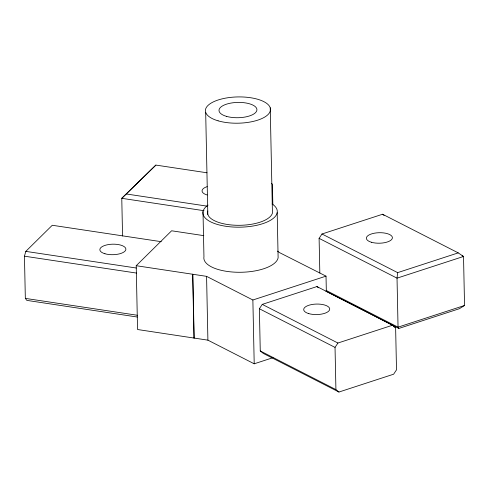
<?xml version="1.0" encoding="UTF-8"?>
<svg xmlns="http://www.w3.org/2000/svg" width="489" height="489" viewBox="0 0 489 489"><rect width="100%" height="100%" fill="white"/><g stroke="black" fill="none" stroke-linecap="round" stroke-linejoin="round"><path stroke-width="0.73" d="M458.236 252.88L397.649 272.636L397.025 278.155L398.046 327.165L398.816 328.449L459.409 308.693L464.55 305.484L463.523 256.474L458.236 252.88L382.581 214.237L321.988 233.993L319.103 238.357L319.83 273.039M137.354 317.031L26.834 300.38L25.336 298.388L24.45 256.187L25.807 251.377L52.274 225.264L161.284 241.688M259.378 308.748L262.257 304.384L316.939 286.56L392.594 325.203L395.625 327.642L396.506 369.843L393.621 374.207L338.944 392.037L263.284 353.394L260.258 350.949L259.378 308.748L335.032 347.398L335.919 389.599L338.944 392.037M335.032 347.398L337.917 343.027L392.594 325.203M122.562 236.01L121.773 198.314L155.887 165.086L207.012 172.788M273.033 357.667L254.207 363.804L207.904 340.155L137.55 329.519L136.211 265.71L171.615 230.784L203.797 235.649M155.887 165.086L121.773 198.314L204.017 210.704M136.211 265.71L206.572 276.346L252.868 299.995L326.016 276.144L326.34 291.34M464.55 305.484L398.046 327.165L326.23 290.478M126.565 194.017L207.012 206.132M25.807 251.377L136.327 268.021M24.45 256.187L136.474 273.064M25.336 298.388L137.354 315.264M462.166 255.784L463.523 256.474L397.025 278.155L319.103 238.357M321.988 233.993L397.649 272.636M326.016 276.144L279.463 252.581L277.471 251.108M325.863 291.187L398.816 328.449M393.596 326.609L395.625 327.642M262.257 304.384L337.917 343.027M260.258 350.949L335.919 389.599M382.581 214.237L384.091 215.46M316.939 286.56L318.449 287.776M271.67 183.406L272.416 184.402L272.844 204.763M277.184 212.654L278.125 257.746A37.207 15.012 -1.2 0 1 238.21 272.275A37.207 15.012 -1.2 0 1 203.95 256.762L203.002 211.67M270.234 107.806L272.373 209.909A32.555 13.136 -1.2 0 1 240.026 225.301A32.555 13.136 -1.2 0 1 207.831 210.985M252.868 299.995L254.207 363.804M205.68 112.317L207.813 214.414M206.572 276.346L207.904 340.155M192.813 274.274L194.145 338.082M192.678 274.219L194.011 338.027M207.104 194.97A13.02 5.257 -1.2 0 1 207.147 186.633M272.098 203.95A37.207 15.012 -1.2 0 1 264.109 223.21A37.207 15.012 -1.2 0 1 216.083 224.048A37.207 15.012 -1.2 0 1 208.082 205.074M104.921 253.742A13.02 5.257 -1.2 0 0 125.771 249.91A13.02 5.257 -1.2 0 0 107.904 244.665A13.02 5.257 -1.2 0 0 104.921 253.742M308.755 313.614A13.02 5.257 -1.2 0 0 329.604 309.781A13.02 5.257 -1.2 0 0 311.744 304.543A13.02 5.257 -1.2 0 0 308.755 313.614M371.438 242.263A13.02 5.257 -1.2 0 0 392.288 238.43A13.02 5.257 -1.2 0 0 374.427 233.186A13.02 5.257 -1.2 0 0 371.438 242.263M218.088 120.82A32.555 13.136 -1.2 0 0 270.215 111.241A32.555 13.136 -1.2 0 0 225.557 98.13A32.555 13.136 -1.2 0 0 218.088 120.82M226.376 116.333A18.973 7.659 -1.2 0 0 256.756 110.746A18.973 7.659 -1.2 0 0 230.729 103.112A18.973 7.659 -1.2 0 0 226.376 116.333"/></g></svg>
